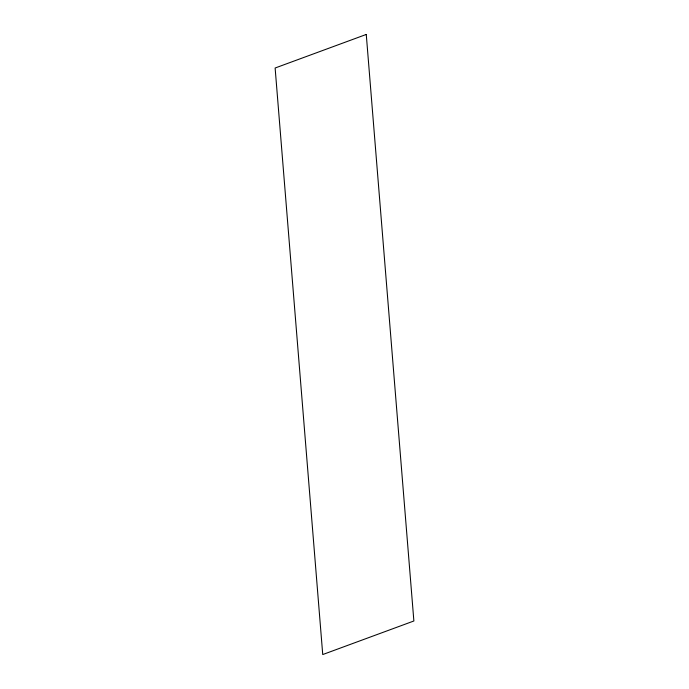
<?xml version="1.0" encoding="UTF-8"?>
<svg xmlns="http://www.w3.org/2000/svg" width="689" height="689" viewBox="0 0 689 689"><rect width="100%" height="100%" fill="white"/><g stroke="black" fill="none" stroke-linecap="round" stroke-linejoin="round"><path stroke-width="1.03" d="M366.264 34.45L275.126 68.013L322.736 654.55L413.874 620.987L366.264 34.45"/></g></svg>
